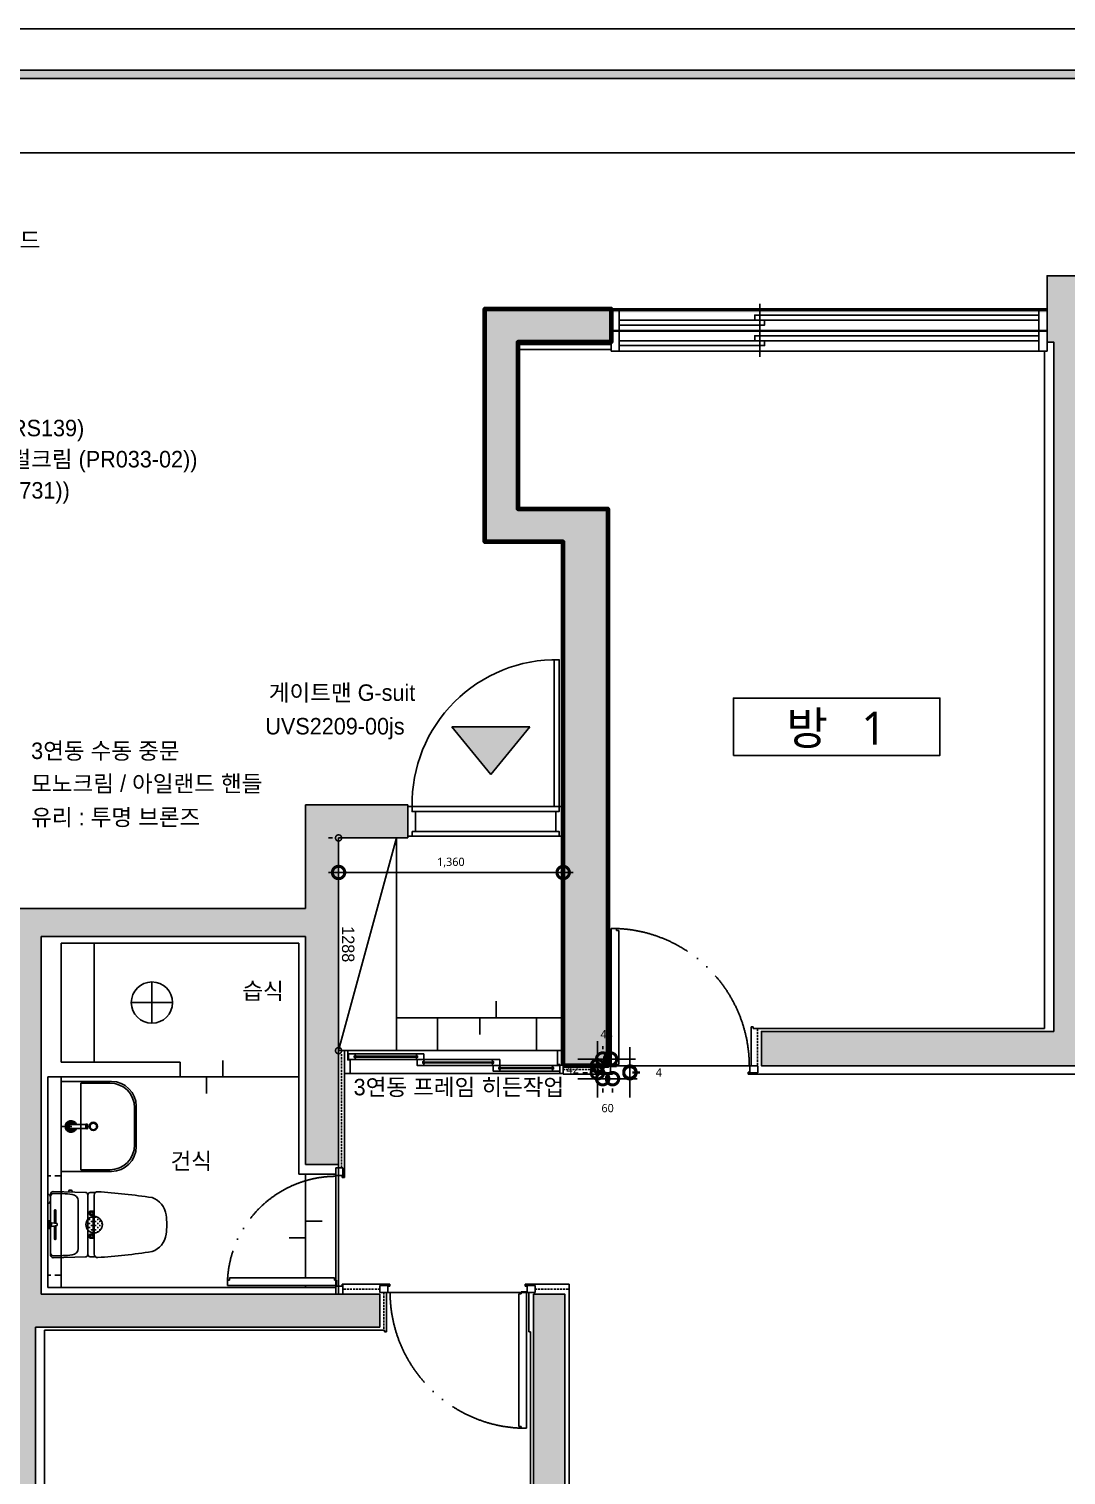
# Model space of a CAD drawing. Header units: millimetres. Extents: x 0 to 460316, y -63250 to 103204.
# Drawn here: x 186784 to 193064, y 46656 to 55414 of the extents above; entities that cross this region are included whole.
import ezdxf
from ezdxf.enums import TextEntityAlignment as Align

# ---------------------------------------------------------------- set-up
doc = ezdxf.new("R2010")
doc.units = ezdxf.units.MM
doc.header["$LTSCALE"] = 25
for name, pattern in [('ACAD_ISO05W100', [33, 24, -3, 0, -3, 0, -3]), ('DASHED', [0.75, 0.5, -0.25]), ('HID', [2.5, 1.5, -1])]:
    doc.linetypes.add(name, pattern=pattern)
for name, color, linetype in [('0-ELC TEXT', 7, 'Continuous'), ('07-DIM WAL', 5, 'Continuous'), ('2-con', 2, 'Continuous'), ('3.기호.계단선', 30, 'Continuous'), ('ac-door', 30, 'Continuous'), ('ac-furniture', 152, 'Continuous'), ('ac-insul', 5, 'BATTING'), ('ac-Ref', 8, 'Continuous'), ('ac-site', 253, 'Continuous'), ('ac-text', 7, 'Continuous'), ('ac-wall', 241, 'Continuous'), ('ac-wall-fin', 3, 'Continuous'), ('ac-window', 140, 'Continuous'), ('BATH', 4, 'Continuous'), ('CO-BATH', 6, 'Continuous'), ('CO-DOOR', 8, 'Continuous'), ('F-SYM', 7, 'Continuous'), ('FORM(YOURNAME)-11', 1, 'Continuous'), ('도면층4', 4, 'Continuous'), ('도면층8', 8, 'Continuous'), ('설비', 140, 'Continuous')]:
    doc.layers.add(name, color=color, linetype=linetype)
doc.styles.add('YOURNAME', font='HY울릉도M.TTF')
doc.styles.add('맑은고딕', font='malgun.ttf')
doc.styles.add('스타일1', font='HY울릉도M.TTF')
doc.styles.add('코레일둥고', font='Korail_Round_Gothic_Medium.ttf')
doc.linetypes.add('BATTING', pattern='A,0.00254,-2.54,[134,ltypeshp.shx,S=2.54,R=0,X=-2.54,Y=0],-5.08,[134,ltypeshp.shx,S=2.54,R=180,X=2.54,Y=0],-2.54', length=10.16254)
doc.dimstyles.new('30', dxfattribs={"dimscale": 30, "dimtxt": 2.5, "dimasz": 2.5, "dimexe": 1.25, "dimexo": 2, "dimtad": 1, "dimdec": 0, "dimtxsty": '스타일1', "dimblk": 'DOTSMALL', "dimcen": 2.5, "dimclrd": 1, "dimclre": 1, "dimclrt": 7, "dimadec": 0, "dimazin": 0, "dimtfac": 1, "dimtdec": 0, "dimtix": 1, "dimtmove": 0, "dimatfit": 3, "dimldrblk": 'DOTSMALL', "dimfxl": 1.25, "dimarcsym": 0})
doc.dimstyles.new('세부 도면', dxfattribs={"dimtxt": 50, "dimasz": 150, "dimexe": 60, "dimexo": 120, "dimgap": 30, "dimtad": 1, "dimtoh": 1, "dimdec": 0, "dimlunit": 6, "dimtxsty": '맑은고딕', "dimblk": 'DOTSMALL', "dimcen": 2.5, "dimdle": 60, "dimclrt": 7, "dimadec": 0, "dimazin": 0, "dimtfac": 1, "dimtdec": 0, "dimtmove": 2, "dimatfit": 3, "dimldrblk": 'DOTSMALL', "dimfxl": 5, "dimarcsym": 0})

# ---------------------------------------------------------------- blocks, each defined once
blk = doc.blocks.new('룸 태그')
at = {"layer": 'ac-text'}
blk.add_lwpolyline([(27195.8, 82697.4), (28445.8, 82697.4), (28445.8, 83044.5), (27195.8, 83044.5)], close=True, dxfattribs=at)
at = {"layer": 'ac-text', "style": '맑은고딕'}
blk.add_attdef('룸태그', text='', height=170, dxfattribs=at).set_placement((27818.7, 82784.5), align=Align.CENTER)
blk = doc.blocks.new('_DotSmall')
at = {"color": 0, "linetype": 'ByBlock', "const_width": 0.5}
blk.add_lwpolyline([(-0.0625, 0, 1), (0.0625, 0, 1)], format="xyb", close=True, dxfattribs=at)
blk = doc.blocks.new('*D448')
at = {"layer": 'ac-site', "color": 0, "lineweight": -2}
for p, q in [((190226.3, 49134.4), (190226.3, 49284.4)), ((190138.1, 49134.4), (190166.3, 49134.4)), ((190226.3, 49134.4), (190226.3, 49092.4)), ((190138.1, 49092.4), (190166.3, 49092.4)), ((190226.3, 49092.4), (190226.3, 48942.4))]:
    blk.add_line(p, q, dxfattribs=at)
at = {"layer": 'Defpoints', "color": 0}
for p in [(190258.1, 49134.4), (190226.3, 49092.4), (190258.1, 49092.4)]:
    blk.add_point(p, dxfattribs=at)
at = {"layer": 'ac-site', "color": 0, "lineweight": -2, "xscale": 150, "yscale": 150, "zscale": 150}
for p, rotation in [((190226.3, 49134.4), 270), ((190226.3, 49092.4), 90)]:
    blk.add_blockref('_DotSmall', p, dxfattribs=dict(at, rotation=rotation))
at = {"layer": 'ac-site', "color": 7, "insert": (190076.3, 49113.4), "char_height": 50, "attachment_point": 5, "style": '맑은고딕'}
blk.add_mtext('42', dxfattribs=at)
blk = doc.blocks.new('*D449')
at = {"layer": 'ac-site', "color": 0, "lineweight": -2}
for p, q in [((190258.1, 49254.4), (190258.1, 49235.5)), ((190305.9, 49254.4), (190305.9, 49235.5)), ((190258.1, 49175.5), (190108.1, 49175.5)), ((190258.1, 49175.5), (190305.9, 49175.5)), ((190305.9, 49175.5), (190455.9, 49175.5))]:
    blk.add_line(p, q, dxfattribs=at)
at = {"layer": 'Defpoints', "color": 0}
for p in [(190258.1, 49134.4), (190305.9, 49175.5), (190305.9, 49134.4)]:
    blk.add_point(p, dxfattribs=at)
at = {"layer": 'ac-site', "color": 0, "lineweight": -2, "xscale": 150, "yscale": 150, "zscale": 150}
blk.add_blockref('_DotSmall', (190258.1, 49175.5), dxfattribs=at)
at = {"layer": 'ac-site', "color": 0, "lineweight": -2, "xscale": 150, "yscale": 150, "zscale": 150, "rotation": 180}
blk.add_blockref('_DotSmall', (190305.9, 49175.5), dxfattribs=at)
at = {"layer": 'ac-site', "color": 7, "insert": (190282, 49325.5), "char_height": 50, "attachment_point": 5, "style": '맑은고딕'}
blk.add_mtext('48', dxfattribs=at)
blk = doc.blocks.new('*D450')
at = {"layer": 'ac-site', "color": 0, "lineweight": -2}
for p, q in [((190258.1, 49056.3), (190108.1, 49056.3)), ((190258.1, 49056.3), (190317.9, 49056.3)), ((190317.9, 49056.3), (190467.9, 49056.3)), ((190258.1, 48972.4), (190258.1, 48996.3)), ((190317.9, 48972.4), (190317.9, 48996.3))]:
    blk.add_line(p, q, dxfattribs=at)
at = {"layer": 'Defpoints', "color": 0}
for p in [(190258.1, 49092.4), (190317.9, 49092.4), (190317.9, 49056.3)]:
    blk.add_point(p, dxfattribs=at)
at = {"layer": 'ac-site', "color": 0, "lineweight": -2, "xscale": 150, "yscale": 150, "zscale": 150}
blk.add_blockref('_DotSmall', (190258.1, 49056.3), dxfattribs=at)
at = {"layer": 'ac-site', "color": 0, "lineweight": -2, "xscale": 150, "yscale": 150, "zscale": 150, "rotation": 180}
blk.add_blockref('_DotSmall', (190317.9, 49056.3), dxfattribs=at)
at = {"layer": 'ac-site', "color": 7, "insert": (190288, 48878), "char_height": 50, "attachment_point": 5, "style": '맑은고딕'}
blk.add_mtext('60', dxfattribs=at)
blk = doc.blocks.new('*D451')
at = {"layer": 'ac-site', "color": 0, "lineweight": -2}
for p, q in [((190423, 49096.4), (190423, 49246.4)), ((190423, 49092.4), (190423, 49096.4)), ((190423, 49092.4), (190423, 48942.4)), ((190437.9, 49096.4), (190483, 49096.4)), ((190437.9, 49092.4), (190483, 49092.4))]:
    blk.add_line(p, q, dxfattribs=at)
at = {"layer": 'Defpoints', "color": 0}
for p in [(190317.9, 49096.4), (190317.9, 49092.4), (190423, 49096.4)]:
    blk.add_point(p, dxfattribs=at)
at = {"layer": 'ac-site', "color": 0, "lineweight": -2, "xscale": 150, "yscale": 150, "zscale": 150}
for p, rotation in [((190423, 49096.4), 270), ((190423, 49092.4), 90)]:
    blk.add_blockref('_DotSmall', p, dxfattribs=dict(at, rotation=rotation))
at = {"layer": 'ac-site', "color": 7, "insert": (190598, 49094.4), "char_height": 50, "attachment_point": 5, "style": '맑은고딕'}
blk.add_mtext('4', dxfattribs=at)
blk = doc.blocks.new('*D467')
at = {"layer": '07-DIM WAL', "color": 1, "lineweight": -2}
for p, q in [((188598.9, 50514.4), (188621.4, 50514.4)), ((188658.9, 50514.4), (188659, 49226.4)), ((188719, 49226.5), (188696.5, 49226.5))]:
    blk.add_line(p, q, dxfattribs=at)
at = {"layer": 'Defpoints', "color": 0}
for p in [(188658.9, 50514.4), (188659, 49226.4), (188659, 49226.4)]:
    blk.add_point(p, dxfattribs=at)
at = {"layer": '07-DIM WAL', "color": 1, "lineweight": -2, "xscale": 75, "yscale": 75, "zscale": 75}
for p, rotation in [((188658.9, 50514.4), 90.00340311503848), ((188659, 49226.4), 270.0034031150385)]:
    blk.add_blockref('_DotSmall', p, dxfattribs=dict(at, rotation=rotation))
at = {"layer": '07-DIM WAL', "color": 7, "insert": (188716.7, 49870.5), "char_height": 75, "attachment_point": 5, "rotation": 270.0034, "style": '스타일1'}
blk.add_mtext('1288', dxfattribs=at)
blk = doc.blocks.new('*D468')
at = {"layer": 'ac-site', "color": 0, "lineweight": -2}
for p, q in [((188658.9, 50394.4), (188658.9, 50245.2)), ((190018.9, 50394.4), (190018.9, 50245.2)), ((188598.9, 50305.2), (190078.9, 50305.2))]:
    blk.add_line(p, q, dxfattribs=at)
at = {"layer": 'Defpoints', "color": 0}
for p in [(188658.9, 50514.4), (190018.9, 50514.4), (190018.9, 50305.2)]:
    blk.add_point(p, dxfattribs=at)
at = {"layer": 'ac-site', "color": 0, "lineweight": -2, "xscale": 150, "yscale": 150, "zscale": 150, "rotation": 180}
blk.add_blockref('_DotSmall', (188658.9, 50305.2), dxfattribs=at)
at = {"layer": 'ac-site', "color": 0, "lineweight": -2, "xscale": 150, "yscale": 150, "zscale": 150}
blk.add_blockref('_DotSmall', (190018.9, 50305.2), dxfattribs=at)
at = {"layer": 'ac-site', "color": 7, "insert": (189338.9, 50365.3), "char_height": 50, "attachment_point": 5, "style": '맑은고딕'}
blk.add_mtext('1,360', dxfattribs=at)
blk = doc.blocks.new('FORM-PLAN')
at = {"layer": 'FORM(YOURNAME)-11'}
h = blk.add_hatch(color=256, dxfattribs=at)
h.dxf.hatch_style = 1
h.paths.add_polyline_path([(-71444, 55115), (10556, 55115), (10556, 54915), (-71444, 54915)])
h.paths.add_polyline_path([(-71444, -2085), (10556, -2085), (10556, -2285), (-71444, -2285)])
at = {"layer": 'Defpoints', "color": 158}
for points in [[(-71444, -2285), (10556, -2285), (10556, 55115), (-71444, 55115)], [(-69444, 53115), (-64, 53115), (-64, 1215), (-69444, 1215)]]:
    blk.add_lwpolyline(points, close=True, dxfattribs=at)
at = {"layer": 'FORM(YOURNAME)-11', "color": 250}
blk.add_lwpolyline([(-72444, -3285), (11556, -3285), (11556, 56115), (-72444, 56115)], close=True, dxfattribs=at)
at = {"layer": 'FORM(YOURNAME)-11'}
blk.add_lwpolyline([(-71444, 55115), (10556, 55115), (10556, 54915), (-71444, 54915)], close=True, dxfattribs=at)
at = {"layer": 'FORM(YOURNAME)-11', "color": 3, "style": 'YOURNAME'}
for tag, height, p in [('1', 450, (9905, 18188)), ('2', 450, (9905, 17544)), ('3', 450, (9905, 16257)), ('4', 450, (9905, 14326)), ('5', 515, (9905, 12009)), ('6', 515, (9905, 9757)), ('7', 515, (9905, 7504)), ('8', 515, (9905, 5252)), ('9', 515, (9905, 2999)), ('10', 515, (5655, 811)), ('11', 515, (9905, 747)), ('12', 515, (5655, -1441)), ('13', 515, (9905, -1441))]:
    blk.add_attdef(tag, text='', height=height, dxfattribs=at).set_placement(p, align=Align.MIDDLE_RIGHT)

msp = doc.modelspace()

# ---------------------------------------------------------------- hatches: boundary and pattern name
h = msp.add_hatch()
h.set_pattern_fill('_USER', color=256, scale=600, double=1, pattern_type=0)
h.set_pattern_definition([(0, (193456.55, 84563.76), (0, 600), []), (90, (193456.55, 84563.76), (-600, 4e-14), [])])
h.paths.add_polyline_path([(190018.9, 49425.03), (189008.98, 49425.03), (189008.98, 49226.45), (189983.83, 49226.45), (190018.9, 49226.45)])
at = {"layer": '3.기호.계단선'}
h = msp.add_hatch(dxfattribs=at)
h.set_pattern_fill('CROSS', color=256, scale=50)
h.set_pattern_definition([(0, (166884.92, 84592.009), (12.5, 12.5), [6.25, -18.75]), (90, (166888.045, 84588.884), (-12.5, 12.5), [6.25, -18.75])])
edge = h.paths.add_edge_path()
edge.add_arc((187178.9, 48172.45), 50, 0, 360)
at = {"layer": 'ac-Ref'}
h = msp.add_hatch(color=256, dxfattribs=at)
h.dxf.hatch_style = 1
h.paths.add_polyline_path([(190288.9, 52507.75), (189743.9, 52507.75), (189743.9, 53517.75), (190308.9, 53517.75), (190308.9, 53717.75), (189543.9, 53717.75), (189543.9, 52307.75), (190018.9, 52307.75), (190018.9, 49134.45), (190288.9, 49134.45)])
h.paths.add_polyline_path([(193178.9, 51674.45), (193178.9, 53919.45), (192948.9, 53919.45), (192948.9, 53517.75), (192988.9, 53517.75), (192988.9, 49342.75), (191218.9, 49342.75), (191218.9, 49134.45), (193178.9, 49134.45)])
h.paths.add_polyline_path([(197156.9, 51547.45), (197423.9, 51547.45), (197423.9, 51748.33), (197158.9, 51748.33), (197158.9, 52519.45), (196290.9, 52519.45), (196290.9, 52319.45), (196980.9, 52319.45), (196980.9, 49344.45), (196168.9, 49344.45), (196168.9, 49209.45), (197163.9, 49209.45), (197163.9, 49409.45), (197156.9, 49409.45)])
h.paths.add_polyline_path([(198923.9, 53774.45), (197948.9, 53774.45), (197948.9, 53574.45), (198723.9, 53574.45), (198723.9, 52784.45), (198088.9, 52784.45), (198088.9, 51748.33), (198003.9, 51748.33), (198003.9, 51547.45), (198638.9, 51547.45), (198638.9, 49409.45), (198638.9, 49209.45), (198648.9, 49209.45), (198648.9, 44269.45), (197861.9, 44269.45), (197861.9, 44077.45), (198814.9, 44077.45), (198814.9, 42997.45), (197924.9, 42997.45), (197924.9, 42797.45), (198923.9, 42797.45)])
h.paths.add_polyline_path([(195090.9, 52519.45), (194565.9, 52519.45), (194565.9, 51674.45), (194840.9, 51674.45), (194840.9, 52319.45), (195090.9, 52319.45)])
h.paths.add_polyline_path([(196833.9, 48049.45), (195783.9, 48049.45), (195783.9, 47849.45), (196833.9, 47849.45)])
h.paths.add_polyline_path([(194756.9, 48049.45), (194546.9, 48049.45), (194546.9, 44077.45), (195161.9, 44077.45), (195161.9, 44269.45), (194756.9, 44269.45)])
h.paths.add_polyline_path([(194836.9, 42997.45), (194636.9, 42997.45), (194636.9, 42427.45), (194836.9, 42427.45)])
h.paths.add_polyline_path([(190116.9, 44097.45), (190746.9, 44097.45), (190746.9, 44297.45), (190028.9, 44297.45), (190028.9, 47752.45), (189838.9, 47752.45), (189838.9, 42812.45), (189823.9, 42812.45), (189823.9, 42612.45), (189916.9, 42612.45), (189916.9, 42427.45), (190836.9, 42427.45), (190836.9, 42627.45), (190116.9, 42627.45)])
h.paths.add_polyline_path([(188458.9, 48537.45), (188658.9, 48537.45), (188658.9, 50514.45), (189078.9, 50514.45), (189078.9, 50714.45), (188458.9, 50714.45), (188458.9, 50087.45), (186623.9, 50087.45), (186623.9, 42612.45), (187243.9, 42612.45), (187243.9, 42812.45), (186823.9, 42812.45), (186823.9, 47552.45), (188908.9, 47552.45), (188908.9, 47752.45), (186858.9, 47752.45), (186858.9, 49917.45), (188458.9, 49917.45)])
h = msp.add_hatch(dxfattribs=at)
h.set_pattern_fill('ANGLE', color=256)
h.set_pattern_definition([(0, (96259.831, -12950.8086), (0, 6.985), [5.08, -1.905]), (90, (96259.831, -12950.8086), (-6.985, 4e-16), [5.08, -1.905])])
h.paths.add_polyline_path([(191208.9, 53718.04), (190308.9, 53717.75), (190308.9, 53697.75), (191208.9, 53697.75)])
h.paths.add_polyline_path([(192948.9, 53718.6), (191208.9, 53718.04), (191208.9, 53697.75), (192948.9, 53697.75)])
at = {"layer": '도면층4'}
msp.add_hatch(color=256, dxfattribs=at).paths.add_polyline_path([(189580.92, 50899.16), (189817.15, 51186.49), (189344.7, 51186.49)])

# ---------------------------------------------------------------- linework, layer by layer
msp.add_line((186978.9, 48767.45), (187043.9, 48767.45))
for points in [[(189613.94, 49525.03), (189613.94, 49425.03), (189513.94, 49425.03), (189513.94, 49325.03)], [(187958.9, 49167.45), (187958.9, 49067.45), (187858.9, 49067.45), (187858.9, 48967.45)], [(188358.9, 48092.82), (188458.9, 48092.82), (188458.9, 48192.82), (188558.9, 48192.82)]]:
    msp.add_lwpolyline(points)
at = {"layer": '2-con'}
for p, q in [((190308.9, 53717.75), (192948.9, 53718.6)), ((188458.9, 50087.45), (188458.9, 50714.45)), ((188458.9, 50714.45), (189078.9, 50714.45)), ((189078.9, 50714.45), (189078.9, 50514.45)), ((189078.9, 50514.45), (188658.9, 50514.45)), ((188658.9, 50514.45), (188658.9, 48537.45)), ((186623.9, 50087.45), (188458.9, 50087.45)), ((188458.9, 49917.45), (186858.9, 49917.45)), ((186858.9, 49917.45), (186858.9, 47752.45)), ((188458.9, 48537.45), (188458.9, 49917.45)), ((188658.9, 48537.45), (188458.9, 48537.45)), ((186858.9, 47752.45), (188908.9, 47752.45)), ((188908.9, 47752.45), (188908.9, 47552.45)), ((188908.9, 47552.45), (186823.9, 47552.45)), ((186823.9, 47552.45), (186823.9, 42812.45))]:
    msp.add_line(p, q, dxfattribs=at)
msp.add_lwpolyline([(193178.9, 53919.45), (192948.9, 53919.45), (192948.9, 53517.75), (192988.9, 53517.75), (192988.9, 49342.75), (191218.9, 49342.75), (191218.9, 49134.45), (193178.9, 49134.45), (193178.9, 51674.45)], close=True, dxfattribs=at)
at = {"layer": '2-con', "lineweight": 80}
msp.add_lwpolyline([(190018.9, 49134.45), (190018.9, 52307.75), (189543.9, 52307.75), (189543.9, 53717.75), (190308.9, 53717.75), (190308.9, 53517.75), (189743.9, 53517.75), (189743.9, 52507.75), (190288.9, 52507.75), (190288.9, 49134.45), (190018.9, 49134.45)], dxfattribs=at)
at = {"layer": '2-con'}
msp.add_lwpolyline([(189838.9, 47752.45), (189838.9, 42812.45), (189823.9, 42812.45), (189823.9, 42612.45), (189916.9, 42612.45), (189916.9, 42427.45), (190836.9, 42427.45), (190836.9, 42627.45), (190116.9, 42627.45), (190116.9, 44097.45), (190746.9, 44097.45), (190746.9, 44297.45), (190028.9, 44297.45), (190028.9, 47752.45), (189838.9, 47752.45)], dxfattribs=at)
at = {"layer": '3.기호.계단선'}
msp.add_circle((187178.9, 48172.45), 50, dxfattribs=at)
at = {"layer": 'ac-door'}
for p, q in [((190341.71, 49966.41), (190309.71, 49966.41)), ((190309.71, 49966.41), (190309.71, 49130.25)), ((190341.71, 49966.41), (190341.71, 49954.41)), ((190356.71, 49954.41), (190341.71, 49954.41)), ((190356.71, 49954.41), (190356.71, 49142.25)), ((190258.06, 49092.45), (190258.06, 49134.45)), ((190258.06, 49134.45), (190305.9, 49134.45)), ((190305.9, 49096.45), (190305.9, 49134.45)), ((190341.71, 49142.25), (190341.71, 49130.25)), ((190356.71, 49142.25), (190341.71, 49142.25)), ((191150.06, 49096.45), (191150.06, 49134.45)), ((191197.9, 49134.45), (191150.06, 49134.45)), ((191197.9, 49092.45), (191197.9, 49134.45)), ((190317.9, 49092.45), (190258.06, 49092.45)), ((190305.9, 49096.45), (190317.9, 49096.45)), ((190341.71, 49130.25), (190309.71, 49130.25)), ((190317.9, 49096.45), (190317.9, 49092.45)), ((191150.06, 49096.45), (191138.06, 49096.45)), ((191138.06, 49096.45), (191138.06, 49092.45)), ((191138.06, 49092.45), (191197.9, 49092.45)), ((188684.9, 48517.29), (188642.9, 48517.29)), ((188642.9, 48517.29), (188642.9, 48469.45)), ((188680.9, 48469.45), (188642.9, 48469.45)), ((188680.9, 48469.45), (188680.9, 48457.45)), ((188680.9, 48457.45), (188684.9, 48457.45)), ((188684.9, 48457.45), (188684.9, 48517.29)), ((187985.74, 47836.29), (187997.74, 47836.29)), ((187985.74, 47836.29), (187985.74, 47804.29)), ((187997.74, 47851.29), (187997.74, 47836.29)), ((187997.74, 47851.29), (188634.9, 47851.29)), ((188634.9, 47851.29), (188634.9, 47836.29)), ((188634.9, 47836.29), (188646.9, 47836.29)), ((188646.9, 47836.29), (188646.9, 47804.29)), ((187985.74, 47804.29), (188646.9, 47804.29)), ((188680.9, 47800.29), (188642.9, 47800.29)), ((188642.9, 47752.45), (188642.9, 47800.29)), ((188684.9, 47752.45), (188642.9, 47752.45)), ((188680.9, 47800.29), (188680.9, 47812.29)), ((188680.9, 47812.29), (188684.9, 47812.29)), ((188684.9, 47812.29), (188684.9, 47752.45)), ((188968.74, 47803.29), (188908.9, 47803.29)), ((188908.9, 47803.29), (188908.9, 47761.29)), ((188908.9, 47761.29), (188956.74, 47761.29)), ((188956.74, 47799.29), (188968.74, 47799.29)), ((188956.74, 47799.29), (188956.74, 47761.29)), ((188968.74, 47799.29), (188968.74, 47803.29)), ((189750.06, 46951.13), (189750.06, 47753.45)), ((189750.06, 47753.45), (189765.06, 47753.45)), ((189765.06, 47753.45), (189765.06, 47765.45)), ((189765.06, 47765.45), (189797.06, 47765.45)), ((189789.06, 47799.29), (189789.06, 47803.29)), ((189789.06, 47803.29), (189848.9, 47803.29)), ((189801.06, 47799.29), (189789.06, 47799.29)), ((189797.06, 46939.13), (189797.06, 47765.45)), ((189801.06, 47799.29), (189801.06, 47761.29)), ((189848.9, 47761.29), (189801.06, 47761.29)), ((189848.9, 47803.29), (189848.9, 47761.29)), ((189750.06, 46951.13), (189765.06, 46951.13)), ((189765.06, 46939.13), (189765.06, 46951.13)), ((189765.06, 46939.13), (189797.06, 46939.13))]:
    msp.add_line(p, q, dxfattribs=at)
at = {"layer": 'ac-furniture'}
for p, q in [((186978.9, 49039.95), (187283.9, 49039.95)), ((186978.9, 48494.95), (186978.9, 49039.95)), ((187433.9, 48889.95), (187433.9, 48644.95)), ((187283.9, 48494.95), (186978.9, 48494.95)), ((186915.31, 48180.55), (186915.31, 48345.16)), ((187025.27, 48377.52), (187025.27, 48370.31)), ((187029.27, 48381.52), (187041.38, 48381.52)), ((187045.38, 48377.52), (187045.38, 48369.83)), ((187140.31, 48352.93), (187140.31, 48172.57)), ((187179.57, 48172.57), (187179.57, 48351.85)), ((186913.9, 48328.3), (186913.9, 48340.79)), ((186913.9, 48328.3), (186913.9, 48315.81)), ((186939.9, 48259.07), (186939.9, 48181.08)), ((186946.9, 48259.07), (186946.9, 48180.04)), ((187082.5, 48317.81), (187082.5, 48172.57)), ((186908.9, 48196.57), (186898.9, 48196.57)), ((186908.9, 48196.57), (186908.9, 48148.57)), ((186913.65, 48179.51), (186908.9, 48184.95)), ((186920.65, 48183.91), (186913.65, 48179.51)), ((186913.65, 48179.51), (186913.65, 48165.63)), ((186955.02, 48178.56), (186920.65, 48183.91)), ((186920.65, 48183.91), (186920.65, 48161.23)), ((186955.02, 48178.56), (186955.02, 48166.58)), ((187082.5, 48027.33), (187082.5, 48172.57)), ((187140.31, 47992.21), (187140.31, 48172.57)), ((187172.52, 48172.57), (187172.52, 48218.89)), ((187172.52, 48172.57), (187172.52, 48126.25)), ((187179.57, 48172.57), (187179.57, 47993.29)), ((186908.9, 48148.57), (186898.9, 48148.57)), ((186913.65, 48165.63), (186908.9, 48160.18)), ((186920.65, 48161.23), (186913.65, 48165.63)), ((186915.31, 48164.59), (186915.31, 47999.98)), ((186955.02, 48166.58), (186920.65, 48161.23)), ((186939.9, 48164.07), (186939.9, 48086.07)), ((186946.9, 48165.1), (186946.9, 48086.07))]:
    msp.add_line(p, q, dxfattribs=at)
msp.add_lwpolyline([(188658.9, 50514.45), (189008.98, 50514.45), (189008.98, 49226.45), (188658.9, 49226.45)], close=True, dxfattribs=at)
for points in [[(186915.31, 48345.16), (186915.31, 48357.57, -0.4212092), (186930.66, 48372.57), (187125.66, 48367.92, -0.0016586)], [(187140.31, 48352.93, -0.371724), (187155.01, 48367.32, -0.0035152), (187185.93, 48366.48, -0.3205412)], [(187179.57, 48255.13), (187155.37, 48255.13, 0.4142136), (187151.37, 48251.13), (187151.37, 48234.66, 0.4142136), (187155.37, 48230.66), (187170.95, 48230.66), (187179.57, 48230.66)], [(187170.95, 48230.66), (187170.95, 48220.89, 0.4142136), (187172.95, 48218.89), (187179.57, 48218.89)], [(187179.57, 48090.01), (187155.37, 48090.01, -0.4142136), (187151.37, 48094.01), (187151.37, 48110.48, -0.4142136), (187155.37, 48114.48), (187170.95, 48114.48), (187179.57, 48114.48)], [(187170.95, 48114.48), (187170.95, 48124.25, -0.4142136), (187172.95, 48126.25), (187179.57, 48126.25)], [(186915.31, 47999.98), (186915.31, 47987.56, 0.4212092), (186930.66, 47972.57), (187125.66, 47977.21, 0.0016586)], [(187140.31, 47992.21, 0.371724), (187155.01, 47977.81, 0.0035152), (187185.93, 47978.65, 0.3205412)]]:
    msp.add_lwpolyline(points, format="xyb", dxfattribs=at)
for centre in [(187165.31, 48242.57), (187165.31, 48102.57)]:
    msp.add_circle(centre, 8, dxfattribs=at)
for centre, radius, start, end in [((187283.9, 48889.95), 150, 0, 90), ((187283.9, 48644.95), 150, 270, 0), ((186898.9, 48340.79), 15, 0, 90), ((186931.31, 48345.16), 16, 90.688406, 180), ((186943.13, 47361.23), 1000, 84.056252, 90.688406), ((187029.27, 48377.52), 4, 90, 180), ((187041.38, 48377.52), 4, 0, 90), ((187042.54, 48316.07), 40, 2.487092, 84.056252), ((187125.31, 48352.93), 15, 0, 88.634911), ((187199.57, 48351.85), 20, 87.666704, 180), ((186956.54, 44608.92), 3770.8, 81.262292, 86.292321), ((186898.9, 48315.81), 15, 270, 0), ((186943.4, 48259.07), 3.5, 0, 180), ((187489.96, 48216.79), 125.52, 6.575922, 71.703599), ((187213.02, 48172.57), 405.89, 0, 8.300743), ((187213.02, 48172.57), 405.89, 351.699257, 0), ((186943.4, 48086.07), 3.5, 180, 0), ((187489.96, 48128.34), 125.52, 288.296401, 353.424078), ((186931.31, 47999.98), 16, 180, 269.311594), ((187042.54, 48029.07), 40, 275.943748, 357.512908), ((187199.57, 47993.29), 20, 180, 272.333296), ((186956.54, 51736.21), 3770.8, 273.707679, 278.737708), ((186943.13, 48983.9), 1000, 269.311594, 275.943748), ((187125.31, 47992.21), 15, 271.365089, 0)]:
    msp.add_arc(centre, radius, start, end, dxfattribs=at)
at = {"layer": 'ac-insul', "linetype": 'BATTING', "ltscale": 0.05}
msp.add_line((189743.9, 53501.99), (190308.9, 53501.99), dxfattribs=at)
at = {"layer": 'ac-Ref'}
for p, q in [((189008.98, 50514.45), (188658.9, 49226.45)), ((190018.9, 49425.03), (189008.98, 49425.03)), ((190305.9, 49134.45), (191150.06, 49134.45)), ((187698.9, 49067.45), (188418.9, 49067.45)), ((188458.9, 48477.39), (188458.9, 47851.29)), ((188642.9, 48469.45), (188642.9, 47800.29)), ((188684.9, 48457.45), (188693.9, 48457.45)), ((188458.9, 47804.29), (188458.9, 47792.45)), ((188956.74, 47761.29), (189801.06, 47761.29)), ((188968.74, 47803.29), (188968.74, 47812.29))]:
    msp.add_line(p, q, dxfattribs=at)
at = {"layer": 'ac-Ref', "linetype": 'ACAD_ISO05W100'}
for centre, radius, start, end in [((190309.9, 49130.45), 836.16, 0, 90), ((188646.9, 47804.29), 661.16, 90, 180), ((189797.06, 47765.45), 826.32, 180, 270)]:
    msp.add_arc(centre, radius, start, end, dxfattribs=at)
at = {"layer": 'ac-site'}
for p, q in [((187528.9, 49392.45), (187528.9, 49642.45)), ((187403.9, 49517.45), (187653.9, 49517.45)), ((188658.9, 48537.45), (188658.9, 47752.45))]:
    msp.add_line(p, q, dxfattribs=at)
msp.add_circle((187528.9, 49517.45), 125, dxfattribs=at)
at = {"layer": 'ac-wall', "linetype": 'DASHED'}
for p, q in [((190288.9, 49134.45), (190288.9, 49354.75)), ((191194.98, 49140.45), (191194.98, 49360.75)), ((188677.68, 48517.29), (188677.68, 49210.27)), ((190018.9, 49111.95), (190258.06, 49111.95)), ((188908.9, 47782.29), (188684.9, 47782.29)), ((188932.82, 47761.29), (188932.82, 47534.45)), ((189848.9, 47782.29), (190055.9, 47782.29))]:
    msp.add_line(p, q, dxfattribs=at)
at = {"layer": 'ac-wall-fin'}
for p, q in [((189743.9, 53472.75), (190308.9, 53472.75)), ((192933.9, 49360.75), (192933.9, 53462.75)), ((190297.9, 49370.75), (190288.9, 49370.75)), ((190297.9, 49134.45), (190297.9, 49370.75)), ((191170.06, 49370.75), (191158.06, 49370.75)), ((191158.06, 49134.45), (191158.06, 49370.75)), ((191170.06, 49360.75), (191170.06, 49370.75)), ((192933.9, 49360.75), (191170.06, 49360.75)), ((188693.9, 49226.45), (188658.98, 49226.45)), ((188693.9, 49226.45), (188693.9, 48457.45)), ((190018.9, 49083.45), (190018.9, 49134.45)), ((190317.9, 49083.45), (190018.9, 49083.45)), ((190317.9, 49092.45), (190317.9, 49083.45)), ((191138.06, 49092.45), (191138.06, 49083.45)), ((191138.06, 49083.45), (193198.9, 49083.45)), ((188684.9, 47812.29), (188968.74, 47812.29)), ((188948.9, 47761.29), (188948.9, 47524.45)), ((189789.06, 47812.29), (190055.9, 47812.29)), ((189789.06, 47803.29), (189789.06, 47812.29)), ((189811.06, 47761.29), (189811.06, 47524.45)), ((190055.9, 47812.29), (190055.9, 44324.45)), ((186878.9, 47534.45), (188936.9, 47534.45)), ((186878.9, 47534.45), (186878.9, 42857.45)), ((188936.9, 47534.45), (188936.9, 47524.45)), ((188936.9, 47524.45), (188948.9, 47524.45)), ((189811.06, 47524.45), (189820.9, 47524.45)), ((189820.9, 47524.45), (189820.9, 42867.67))]:
    msp.add_line(p, q, dxfattribs=at)
at = {"layer": 'ac-window'}
for p, q in [((192948.9, 53707.75), (190308.9, 53707.75)), ((190308.9, 53707.75), (190308.9, 53587.75)), ((190358.9, 53707.75), (190358.9, 53587.75)), ((191208.9, 53748.17), (191208.9, 53553.17)), ((192898.9, 53587.75), (192898.9, 53707.75)), ((192948.9, 53587.75), (192948.9, 53707.75)), ((191208.9, 53623.17), (191208.9, 53428.17)), ((192948.9, 53587.75), (190308.9, 53587.75)), ((192948.9, 53582.75), (190308.9, 53582.75)), ((190308.9, 53582.75), (190308.9, 53462.75)), ((190358.9, 53582.75), (190358.9, 53462.75)), ((192898.9, 53462.75), (192898.9, 53582.75)), ((192948.9, 53462.75), (192948.9, 53582.75)), ((192948.9, 53462.75), (190308.9, 53462.75))]:
    msp.add_line(p, q, dxfattribs=at)
for points in [[(190358.9, 53650.67), (191238.9, 53650.67), (191238.9, 53620.67), (190358.9, 53620.67)], [(192898.9, 53650.67), (191178.9, 53650.67), (191178.9, 53680.67), (192898.9, 53680.67)], [(190358.9, 53525.67), (191238.9, 53525.67), (191238.9, 53495.67), (190358.9, 53495.67)], [(192898.9, 53525.67), (191178.9, 53525.67), (191178.9, 53555.67), (192898.9, 53555.67)]]:
    msp.add_lwpolyline(points, dxfattribs=at)
at = {"layer": 'BATH'}
for p, q in [((188418.9, 49877.45), (186978.9, 49877.45)), ((186978.9, 49877.45), (186978.9, 49157.45)), ((187178.9, 49877.45), (187178.9, 49157.45)), ((188418.9, 48477.42), (188418.9, 49877.45)), ((186978.9, 49157.45), (187698.9, 49157.45)), ((187698.9, 49157.45), (187698.9, 49067.45)), ((186898.9, 49067.45), (187698.9, 49067.45)), ((186898.9, 47792.45), (186898.9, 49067.45)), ((188642.88, 48477.29), (188418.9, 48477.42)), ((186978.9, 47792.45), (186898.9, 47792.45))]:
    msp.add_line(p, q, dxfattribs=at)
at = {"layer": 'BATH', "linetype": 'HID'}
for p, q in [((186978.9, 48467.45), (186898.9, 48467.45)), ((186978.9, 47867.45), (186898.9, 47867.45))]:
    msp.add_line(p, q, dxfattribs=at)
at = {"layer": 'BATH'}
msp.add_lwpolyline([(186978.9, 49067.45), (186978.9, 47792.45), (188642.9, 47792.45)], dxfattribs=at)
at = {"layer": 'CO-BATH', "color": 8}
for p, q in [((187098.9, 49029.95), (187273.9, 49029.95)), ((187098.9, 48504.95), (187098.9, 49029.95)), ((187423.9, 48879.95), (187423.9, 48654.95)), ((187129.4, 48780.95), (187134.4, 48780.95)), ((187134.4, 48781.95), (187139.4, 48781.95)), ((187139.4, 48781.95), (187139.4, 48752.95)), ((187038.9, 48779.95), (187129.4, 48779.95)), ((187038.9, 48754.95), (187129.4, 48754.95)), ((187129.4, 48753.95), (187134.4, 48753.95)), ((187134.4, 48752.95), (187139.4, 48752.95)), ((187273.9, 48504.95), (187098.9, 48504.95))]:
    msp.add_line(p, q, dxfattribs=at)
at = {"layer": 'CO-BATH', "color": 251}
for p, q in [((187129.4, 48780.95), (187129.4, 48753.95)), ((187134.4, 48781.95), (187134.4, 48752.95))]:
    msp.add_line(p, q, dxfattribs=at)
at = {"layer": 'CO-BATH', "color": 8}
msp.add_circle((187173.9, 48767.45), 25, dxfattribs=at)
at = {"layer": 'CO-BATH', "color": 251}
msp.add_circle((187173.9, 48767.45), 20, dxfattribs=at)
at = {"layer": 'CO-BATH', "color": 8}
for centre, radius, start, end in [((187273.9, 48879.95), 150, 0, 90), ((187038.9, 48767.45), 35, 20.924857, 339.075192), ((187038.9, 48767.45), 12.5, 90.000025, 270.000025), ((187273.9, 48654.95), 150, 270, 0)]:
    msp.add_arc(centre, radius, start, end, dxfattribs=at)
at = {"layer": 'CO-BATH', "color": 251}
for radius, start, end in [(30, 24.624343, 335.375706), (25, 30.000025, 330.000025), (18, 43.982988, 316.017062)]:
    msp.add_arc((187038.9, 48767.45), radius, start, end, dxfattribs=at)
at = {"layer": 'CO-DOOR', "linetype": 'Continuous'}
for p, q in [((189103.9, 50704.45), (189963.9, 50704.45)), ((189123.9, 50673.91), (189973.9, 50673.91)), ((189123.9, 50553.91), (189973.9, 50553.91)), ((189993.9, 50524.47), (189103.9, 50524.47))]:
    msp.add_line(p, q, dxfattribs=at)
msp.add_lwpolyline([(189963.9, 51593.92), (189963.9, 50704.45), (189993.9, 50704.45), (189993.9, 51594.45)], dxfattribs=at)
for points in [[(189103.9, 50553.91), (189103.9, 50524.47), (189078.9, 50524.47), (189078.9, 50704.45), (189103.9, 50704.45), (189103.9, 50673.91), (189123.9, 50673.91), (189123.9, 50553.91)], [(189973.9, 50553.91), (189973.9, 50673.91), (189993.9, 50673.91), (189993.9, 50704.45), (190018.9, 50704.45), (190018.9, 50524.47), (189993.9, 50524.47), (189993.9, 50553.91)]]:
    msp.add_lwpolyline(points, close=True, dxfattribs=at)
msp.add_arc((189978.9, 50718.93), 875.12, 89.017873, 180.948024, dxfattribs=at)
at = {"layer": '도면층4'}
for q in [(189344.7, 51186.49), (189817.15, 51186.49)]:
    msp.add_line((189580.92, 50899.16), q, dxfattribs=at)
msp.add_lwpolyline([(189344.7, 51186.49), (189817.15, 51186.49)], dxfattribs=at)
at = {"layer": '도면층8'}
for p, q in [((188693.98, 49226.45), (189983.83, 49226.45)), ((189130.98, 49207.47), (188760.01, 49207.47)), ((189130.98, 49172.39), (188760.01, 49172.39)), ((189590.98, 49172.39), (189145.23, 49172.39)), ((189635.41, 49137.32), (189145.23, 49137.32)), ((189954.09, 49137.32), (189635.41, 49137.32)), ((189988.55, 49144.49), (189988.55, 49142.05)), ((188729.06, 49088.45), (189998.52, 49088.45)), ((189954.09, 49102.24), (189594.49, 49102.24))]:
    msp.add_line(p, q, dxfattribs=at)
for points in [[(188693.98, 49107.06), (188693.98, 49088.45), (188729.06, 49088.45), (188729.06, 49169.84), (188714.37, 49169.84), (188714.37, 49226.45), (188693.98, 49226.45), (188693.98, 49107.06)], [(190018.9, 49221.44), (190018.9, 49088.45), (189998.52, 49088.45), (189998.52, 49142.05), (189983.83, 49142.05), (189983.83, 49226.45), (190018.9, 49226.45), (190018.9, 49221.44)], [(188760.01, 49196.7), (188763.22, 49195.09), (188763.84, 49193.93), (188764.48, 49192.27)], [(188760.01, 49183.16), (188763.22, 49184.78), (188763.84, 49185.93), (188764.48, 49187.59)], [(188764.48, 49187.59), (189126.52, 49187.59), (189126.52, 49192.27), (188764.48, 49192.27), (188764.48, 49187.59), (188764.48, 49192.27)], [(189130.98, 49196.7), (189127.77, 49195.09), (189127.16, 49193.93), (189126.52, 49192.27)], [(189130.98, 49183.16), (189127.77, 49184.78), (189127.16, 49185.93), (189126.52, 49187.59)], [(189175.41, 49161.63), (189178.62, 49160.01), (189179.24, 49158.86), (189179.88, 49157.19)], [(189175.41, 49148.08), (189178.62, 49149.7), (189179.24, 49150.85), (189179.88, 49152.52)], [(189179.88, 49152.52), (189586.52, 49152.52), (189586.52, 49157.19), (189179.88, 49157.19), (189179.88, 49152.52), (189179.88, 49157.19)], [(189590.98, 49161.63), (189587.77, 49160.01), (189587.16, 49158.86), (189586.52, 49157.19)], [(189590.98, 49148.08), (189587.77, 49149.7), (189587.16, 49150.85), (189586.52, 49152.52)], [(189635.41, 49126.55), (189638.62, 49124.93), (189639.24, 49123.78), (189639.88, 49122.12)], [(189635.41, 49113.01), (189638.62, 49114.62), (189639.24, 49115.78), (189639.88, 49117.44)], [(189639.88, 49117.44), (189959.05, 49117.44), (189959.05, 49122.12), (189639.88, 49122.12), (189639.88, 49117.44), (189639.88, 49122.12)], [(189954.09, 49126.55), (189950.88, 49124.93), (189950.26, 49123.78), (189949.62, 49122.12)], [(189954.09, 49113.01), (189950.88, 49114.62), (189950.26, 49115.78), (189949.62, 49117.44)]]:
    msp.add_lwpolyline(points, dxfattribs=at)
for points in [[(188760.01, 49184.08), (188760.01, 49172.39), (188719.09, 49172.39), (188719.09, 49207.47), (188760.01, 49207.47), (188760.01, 49195.78), (188753.53, 49193.7), (188753.53, 49186.16)], [(189175.41, 49207.47), (189130.98, 49207.47), (189130.98, 49195.78), (189137.47, 49193.7), (189137.47, 49186.16), (189130.98, 49184.08), (189130.98, 49172.39), (189175.41, 49172.39)], [(189175.41, 49149.01), (189175.41, 49137.32), (189134.49, 49137.32), (189134.49, 49172.39), (189175.41, 49172.39), (189175.41, 49160.7), (189168.93, 49158.62), (189168.93, 49151.08)], [(189635.41, 49172.39), (189590.98, 49172.39), (189590.98, 49160.7), (189597.47, 49158.62), (189597.47, 49151.08), (189590.98, 49149.01), (189590.98, 49137.32), (189635.41, 49137.32)], [(189635.41, 49113.93), (189635.41, 49102.24), (189594.49, 49102.24), (189594.49, 49137.32), (189635.41, 49137.32), (189635.41, 49125.62), (189628.93, 49123.55), (189628.93, 49116.01)], [(189998.52, 49137.32), (189954.09, 49137.32), (189954.09, 49125.62), (189960.57, 49123.55), (189960.57, 49116.01), (189954.09, 49113.93), (189954.09, 49102.24), (189998.52, 49102.24)]]:
    msp.add_lwpolyline(points, close=True, dxfattribs=at)

# ---------------------------------------------------------------- block references
at = {"layer": 'ac-text'}
ref = msp.add_blockref('룸 태그', (163854.05, -31683.43), dxfattribs=at)
ref.add_attrib('룸태그', '방   1', dxfattribs={"height": 200, "style": '맑은고딕'}).set_placement((191672.78, 51079.58), align=Align.CENTER)
at = {"layer": 'F-SYM', "xscale": 0.2500000000000001, "yscale": 0.2500000000000001, "zscale": 0.2500000000000001}
msp.add_blockref('FORM-PLAN', (201462.45, 41384.91), dxfattribs=at)

# ---------------------------------------------------------------- texts
at = {"layer": '0-ELC TEXT', "style": '코레일둥고'}
for s, p in [('습식', (188076.22, 49537.83)), ('3연동 프레임 히든작업', (188750.04, 48955.56)), ('건식', (187641.36, 48507.58))]:
    msp.add_text(s, height=100, dxfattribs=at).set_placement(p)
at = {"layer": '설비', "color": 140, "style": '코레일둥고'}
for s, p in [('콘센트/스위치 : 아마루스 로즈골드', (184914.55, 54084.41)), ('거실~주방 벽면 전체 필름마감 (RS139)', (184904.38, 52946.78)), ('도배 : 디아망 (러스틱회벽_내추럴크림 (PR033-02))', (184904.38, 52758.15)), ('바닥 : 에디톤 (샌드그레이(EDT7731))', (184904.38, 52569.52)), ('게이트맨 G-suit', (188236.26, 51344.32)), ('UVS2209-00js', (188215.35, 51141.09)), ('3연동 수동 중문', (186797.47, 50992.12)), ('모노크림 / 아일랜드 핸들', (186797.47, 50793.55)), ('유리 : 투명 브론즈', (186797.47, 50589.96))]:
    msp.add_text(s, height=100, dxfattribs=at).set_placement(p)

# ---------------------------------------------------------------- dimensions: what is measured, and where the dimension line sits
at = {"layer": '07-DIM WAL'}
dim = msp.add_aligned_dim(p1=(188658.9, 50514.45), p2=(188658.98, 49226.45), distance=0, dimstyle='30', override={"dimfxl": 5}, dxfattribs=at)
dim.commit()
dim.dimension.update_dxf_attribs({"geometry": '*D467', "text_midpoint": (188716.69, 49870.45)})
at = {"layer": 'ac-site'}
for base, p1, p2, picture, middle in [((190018.9, 50305.16), (188658.9, 50514.45), (190018.9, 50514.45), '*D468', (189338.9, 50365.32)), ((190305.9, 49175.48), (190258.06, 49134.45), (190305.9, 49134.45), '*D449', (190281.98, 49325.48)), ((190317.9, 49056.29), (190258.06, 49092.45), (190317.9, 49092.45), '*D450', (190287.98, 48877.97))]:
    dim = msp.add_linear_dim(base=base, p1=p1, p2=p2, dimstyle='세부 도면', dxfattribs=at)
    dim.commit()
    dim.dimension.update_dxf_attribs({"geometry": picture, "text_midpoint": middle})
for base, p1, p2, picture, middle in [((190226.31, 49092.45), (190258.06, 49134.45), (190258.06, 49092.45), '*D448', (190076.31, 49113.45)), ((190423, 49096.45), (190317.9, 49092.45), (190317.9, 49096.45), '*D451', (190598, 49094.45))]:
    dim = msp.add_linear_dim(base=base, p1=p1, p2=p2, angle=90, dimstyle='세부 도면', dxfattribs=at)
    dim.commit()
    dim.dimension.update_dxf_attribs({"geometry": picture, "text_midpoint": middle})

doc.saveas('drawing.dxf')
